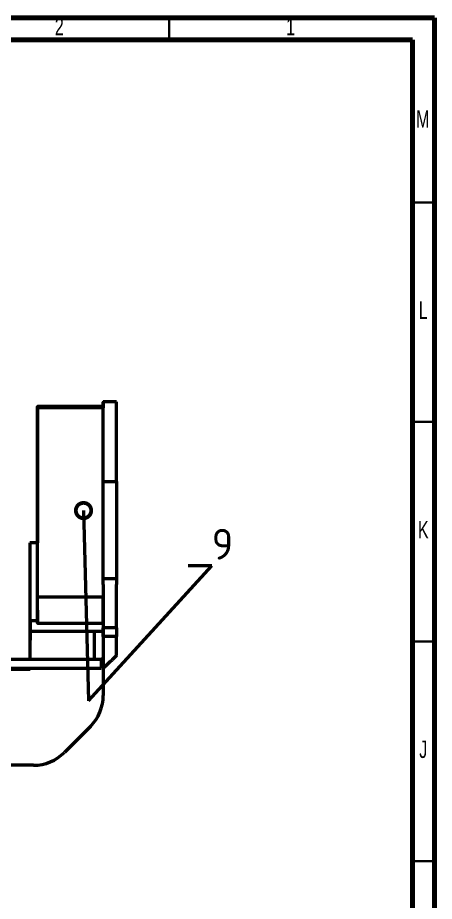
# Model space of a CAD drawing. Header units: millimetres. Extents: x -1615 to 4166, y 5 to 3174.
# Drawn here: x 3270.4 to 3365.4, y 1943 to 2144.2 of the extents above; entities that cross this region are included whole.
import ezdxf
from ezdxf import colors
from ezdxf.entities.mleader import LeaderData, LeaderLine
from ezdxf.math import Vec2, Vec3

# ---------------------------------------------------------------- set-up
doc = ezdxf.new("R2010")
doc.units = ezdxf.units.MM
doc.header["$LTSCALE"] = 0.25
doc.layers.get('0').update_dxf_attribs({"lineweight": 50})
doc.layers.add('Net dam', color=7, linetype='Continuous', lineweight=50)
doc.styles.add('SLDTEXTSTYLE0', font='TXT', dxfattribs={"width": 0.686449})
doc.styles.add('tieng viet', font='')
doc.styles.get('tieng viet').set_extended_font_data('TCVN 7284')

# ---------------------------------------------------------------- blocks, each defined once
blk = doc.blocks.new('_DotSmall')
at = {"color": 0, "linetype": 'ByBlock', "const_width": 0.5}
blk.add_lwpolyline([(-0.0625, 0, 1), (0.0625, 0, 1)], format="xyb", close=True, dxfattribs=at)

msp = doc.modelspace()

# ---------------------------------------------------------------- linework, layer by layer
at = {"color": 7, "linetype": 'Continuous', "lineweight": 70}
for p, q in [((2544.415, 2144.131), (3365.415, 2144.131)), ((3365.415, 2144.131), (3365.415, 1560.131)), ((2549.415, 2139.131), (3360.415, 2139.131)), ((3360.415, 2139.131), (3360.415, 1565.131))]:
    msp.add_line(p, q, dxfattribs=at)
at = {"color": 7, "linetype": 'Continuous', "lineweight": 35}
for p, q in [((3304.915, 2139.131), (3304.915, 2144.131)), ((3360.415, 2102.131), (3365.415, 2102.131)), ((3360.415, 2052.131), (3365.415, 2052.131)), ((3360.415, 2002.131), (3365.415, 2002.131)), ((3360.415, 1952.131), (3365.415, 1952.131))]:
    msp.add_line(p, q, dxfattribs=at)
at = {"layer": 'Net dam'}
for p, q in [((3292.898, 2056.68), (3289.898, 2056.68)), ((3289.898, 2055.68), (3274.898, 2055.68)), ((3289.899, 2055.351), (3274.899, 2055.351)), ((3274.898, 2052.734), (3274.899, 2052.734)), ((3292.898, 2038.559), (3292.898, 2052.481)), ((3289.901, 2038.559), (3292.898, 2038.559)), ((3274.898, 2030.48), (3274.898, 2025.48)), ((3273.198, 2024.58), (3273.197, 2024.58)), ((3273.198, 2004.58), (3273.198, 2024.58)), ((3274.898, 2024.58), (3273.198, 2024.58)), ((3274.898, 2025.48), (3274.898, 2024.58)), ((3274.898, 2025.48), (3274.898, 2025.48)), ((3289.901, 2016.48), (3292.9, 2016.48)), ((3273.197, 2014.58), (3273.197, 1998.08)), ((3289.901, 2014.824), (3289.901, 2012.226)), ((3292.901, 2012.226), (3292.901, 2015.092)), ((3289.901, 2012.21), (3274.901, 2012.21)), ((3274.9, 2009.028), (3274.9, 2009.028)), ((3274.9, 2006.818), (3273.2, 2006.818)), ((3274.798, 2006.818), (3274.798, 2007.18)), ((3274.798, 2007.18), (3274.898, 2007.18)), ((3274.898, 2007.18), (3274.898, 2006.818)), ((3273.2, 2004.58), (3273.198, 2004.58)), ((3273.2, 2004.514), (3289.9, 2004.513)), ((3274.9, 2006.283), (3289.901, 2006.283)), ((3287.9, 1998.08), (3287.9, 2004.514)), ((3289.9, 2005.329), (3289.9, 1998.08)), ((3289.901, 2005.283), (3289.9, 2005.283)), ((3292.901, 2005.283), (3289.901, 2005.283)), ((3273.2, 1998.08), (3273.2, 2002.58)), ((3289.9, 2003.283), (3289.9, 1997.98)), ((3292.9, 2003.283), (3289.9, 2003.283)), ((3292.9, 1998.98), (3292.9, 2003.283)), ((3292.9, 1998.98), (3291.9, 1997.98)), ((3229.404, 1998.08), (3289.404, 1998.08)), ((3289.404, 1998.08), (3289.404, 1996.08)), ((3289.9, 1998.08), (3289.404, 1998.08)), ((3289.898, 1998.08), (3289.898, 1989.862)), ((3229.404, 1996.08), (3289.404, 1996.08)), ((3261.308, 1995.831), (3273.198, 1995.831)), ((3273.197, 1996.08), (3273.197, 1995.831)), ((3273.198, 1995.831), (3273.198, 1996.08)), ((3289.9, 1995.98), (3289.898, 1995.98)), ((3286.969, 1982.791), (3281.057, 1976.879)), ((3273.986, 1973.95), (3260.198, 1973.95))]:
    msp.add_line(p, q, dxfattribs=at)
at = {"layer": 'Net dam', "flags": 128}
for points in [[(3292.898, 2052.481), (3292.898, 2053.664), (3292.898, 2054.751), (3292.898, 2055.655), (3292.898, 2056.301), (3292.898, 2056.638), (3292.898, 2056.68)], [(3274.898, 2052.734), (3274.898, 2053.803), (3274.898, 2054.715), (3274.898, 2055.361), (3274.898, 2055.663), (3274.898, 2055.586), (3274.898, 2055.139), (3274.898, 2054.375), (3274.898, 2053.385), (3274.898, 2052.287), (3274.898, 2051.213), (3274.898, 2050.289), (3274.898, 2049.627), (3274.898, 2049.304)], [(3274.9, 2050.801), (3274.9, 2052.369), (3274.9, 2053.623), (3274.9, 2054.546), (3274.9, 2055.124), (3274.899, 2055.348), (3274.899, 2055.215), (3274.899, 2054.727), (3274.899, 2053.892), (3274.899, 2052.721), (3274.898, 2051.232)], [(3274.898, 2054.73), (3274.898, 2054.559), (3274.898, 2054.071), (3274.898, 2053.341), (3274.898, 2052.48), (3274.898, 2051.619), (3274.898, 2050.889), (3274.898, 2050.402), (3274.898, 2050.23), (3274.898, 2050.402), (3274.898, 2050.889), (3274.898, 2051.619), (3274.898, 2052.48), (3274.898, 2053.341), (3274.898, 2054.071), (3274.898, 2054.559), (3274.898, 2054.73)], [(3289.898, 2055.68), (3289.898, 2056.301), (3289.898, 2056.638), (3289.898, 2056.638), (3289.898, 2056.301), (3289.898, 2055.655), (3289.898, 2055.351)], [(3289.898, 2055.351), (3289.898, 2055.361), (3289.898, 2055.663), (3289.898, 2055.68)], [(3289.9, 2050.801), (3289.9, 2052.369), (3289.9, 2053.623), (3289.9, 2054.546), (3289.9, 2055.124), (3289.899, 2055.348), (3289.899, 2055.351)], [(3274.898, 2051.232), (3274.898, 2051), (3274.898, 2050.897), (3274.898, 2050.928), (3274.898, 2051.091), (3274.898, 2051.376), (3274.898, 2051.763), (3274.898, 2052.226), (3274.898, 2052.734)], [(3274.901, 2015.141), (3274.901, 2017.696), (3274.901, 2020.447), (3274.901, 2023.352), (3274.901, 2026.365), (3274.901, 2029.442), (3274.901, 2032.534), (3274.901, 2035.595), (3274.901, 2038.577), (3274.901, 2041.436), (3274.901, 2044.128), (3274.9, 2046.61), (3274.9, 2048.846), (3274.9, 2050.801)], [(3289.901, 2015.141), (3289.901, 2017.696), (3289.901, 2020.447), (3289.901, 2023.352), (3289.901, 2026.365), (3289.901, 2029.442), (3289.901, 2032.534), (3289.901, 2035.595), (3289.901, 2038.577), (3289.901, 2041.436), (3289.901, 2044.128), (3289.901, 2046.61), (3289.9, 2048.846), (3289.9, 2050.801)], [(3274.898, 2049.304), (3274.898, 2049.172), (3274.898, 2048.913), (3274.898, 2048.543), (3274.898, 2048.09), (3274.898, 2047.583), (3274.898, 2047.058), (3274.898, 2046.551), (3274.898, 2046.097)], [(3274.898, 2046.097), (3274.898, 2044.387), (3274.898, 2042.58), (3274.898, 2040.689), (3274.898, 2038.728), (3274.898, 2036.712), (3274.898, 2034.654), (3274.898, 2032.572), (3274.898, 2030.48)], [(3292.898, 2038.559), (3292.898, 2036.266), (3292.898, 2033.888), (3292.898, 2031.477), (3292.898, 2029.09), (3292.898, 2026.779), (3292.898, 2024.598), (3292.899, 2022.595), (3292.899, 2020.817), (3292.899, 2019.304), (3292.899, 2018.09), (3292.899, 2017.202), (3292.899, 2016.662), (3292.899, 2016.48)], [(3273.197, 2024.58), (3273.197, 2024.388), (3273.197, 2023.819), (3273.197, 2022.895), (3273.197, 2021.651), (3273.197, 2020.136), (3273.197, 2018.407), (3273.197, 2016.531), (3273.197, 2014.58)], [(3292.9, 2016.48), (3292.9, 2016.457), (3292.9, 2016.388), (3292.9, 2016.274), (3292.9, 2016.117), (3292.901, 2015.917), (3292.901, 2015.678), (3292.901, 2015.402), (3292.901, 2015.092)], [(3274.901, 2012.21), (3274.901, 2012.465), (3274.901, 2012.785), (3274.9, 2013.154), (3274.9, 2013.556), (3274.9, 2013.974), (3274.9, 2014.39), (3274.9, 2014.784), (3274.901, 2015.141)], [(3289.901, 2015.141), (3289.901, 2014.784), (3289.901, 2014.39), (3289.901, 2013.974), (3289.901, 2013.556), (3289.901, 2013.154), (3289.901, 2012.785), (3289.901, 2012.465), (3289.901, 2012.21)], [(3274.9, 2008.147), (3274.9, 2007.256), (3274.9, 2006.618), (3274.9, 2006.307), (3274.9, 2006.358), (3274.901, 2006.765), (3274.901, 2007.481), (3274.901, 2008.426), (3274.901, 2009.491), (3274.901, 2010.555), (3274.901, 2011.497), (3274.901, 2012.21)], [(3289.901, 2012.226), (3289.901, 2011.22), (3289.901, 2010.073), (3289.901, 2008.879), (3289.901, 2007.734), (3289.901, 2006.73), (3289.901, 2005.948), (3289.901, 2005.453), (3289.901, 2005.283)], [(3289.901, 2006.283), (3289.901, 2006.358), (3289.901, 2006.765), (3289.901, 2007.481), (3289.901, 2008.426), (3289.901, 2009.491), (3289.901, 2010.555), (3289.901, 2011.497), (3289.901, 2012.21)], [(3292.901, 2005.283), (3292.901, 2005.453), (3292.901, 2005.948), (3292.901, 2006.73), (3292.901, 2007.734), (3292.901, 2008.879), (3292.901, 2010.073), (3292.901, 2011.22), (3292.901, 2012.226)], [(3274.9, 2009.028), (3274.9, 2009.205), (3274.9, 2009.298), (3274.9, 2009.305), (3274.9, 2009.223), (3274.9, 2009.058), (3274.9, 2008.816), (3274.9, 2008.508), (3274.9, 2008.147)], [(3274.9, 2006.818), (3274.9, 2006.973), (3274.9, 2007.566), (3274.9, 2008.252), (3274.9, 2009.028)], [(3273.2, 2004.58), (3273.2, 2005.506), (3273.2, 2006.222), (3273.2, 2006.671), (3273.2, 2006.818), (3273.2, 2006.651), (3273.2, 2006.183), (3273.2, 2005.452), (3273.2, 2004.514)], [(3273.2, 2005.23), (3273.2, 2005.123), (3273.2, 2004.82), (3273.2, 2004.366), (3273.2, 2003.83), (3273.2, 2003.294), (3273.2, 2002.84), (3273.2, 2002.537), (3273.2, 2002.43), (3273.2, 2002.537), (3273.2, 2002.84), (3273.2, 2003.294), (3273.2, 2003.83), (3273.2, 2004.366), (3273.2, 2004.82), (3273.2, 2005.123), (3273.2, 2005.23)], [(3273.2, 2002.58), (3273.2, 2002.907), (3273.2, 2003.225), (3273.2, 2003.526), (3273.2, 2003.801), (3273.2, 2004.043), (3273.2, 2004.247), (3273.2, 2004.405), (3273.2, 2004.514)], [(3289.9, 2006.283), (3289.9, 2006.063), (3289.9, 2005.329)], [(3289.9, 2003.283), (3289.9, 2003.673), (3289.9, 2004.048), (3289.9, 2004.394), (3289.9, 2004.697), (3289.9, 2004.946), (3289.9, 2005.131), (3289.9, 2005.245), (3289.9, 2005.283)], [(3292.9, 2005.283), (3292.9, 2005.245), (3292.9, 2005.131), (3292.9, 2004.946), (3292.9, 2004.697), (3292.9, 2004.394), (3292.9, 2004.048), (3292.9, 2003.673), (3292.9, 2003.283)], [(3289.9, 1997.98), (3289.9, 1997.59), (3289.9, 1997.215), (3289.9, 1996.869), (3289.9, 1996.566), (3289.9, 1996.317), (3289.9, 1996.132), (3289.9, 1996.018), (3289.9, 1995.98)]]:
    msp.add_lwpolyline(points, dxfattribs=at)
at = {"layer": 'Net dam'}
for centre, start, end in [((3279.898, 1989.862), 315, 0.00036), ((3273.986, 1983.95), 270, 315)]:
    msp.add_arc(centre, 10, start, end, dxfattribs=at)
msp.add_ellipse((3291.9, 1997.98), major_axis=(2, 2), ratio=0.0000315, start_param=3.1416241, end_param=4.7124205, dxfattribs=at)

# ---------------------------------------------------------------- texts
at = {"color": 7, "linetype": 'Continuous', "lineweight": 0, "char_height": 3.969, "attachment_point": 2, "style": 'SLDTEXTSTYLE0'}
for s, insert in [('2', (3279.875, 2144.142)), ('1', (3332.625, 2144.142)), ('M', (3362.777, 2123.084)), ('L', (3362.869, 2079.584)), ('K', (3362.903, 2029.584)), ('J', (3362.88, 1979.584))]:
    msp.add_mtext(s, dxfattribs=dict(at, insert=insert))

# ---------------------------------------------------------------- leaders
at = {"layer": 'Net dam'}
ml = msp.add_multileader_mtext('Standard', dxfattribs=at)
ml.set_content('9', color=256, style='tieng viet')
ml.set_leader_properties(color=256, linetype='ByLayer', lineweight=-1)
ml.set_arrow_properties(name='DOTSMALL')
ml.build(insert=Vec2(0, 0))
ml.multileader.update_dxf_attribs({"text_left_attachment_type": 6, "text_right_attachment_type": 6, "dogleg_length": 0, "arrow_head_size": 7})
ctx = ml.context
ctx.base_point, ctx.char_height, ctx.arrow_head_size, ctx.landing_gap_size, ctx.plane_origin = Vec3(3314.65, 2019.39), 7, 7, 0, Vec3(3285.403, 2031.955)
ctx.left_attachment, ctx.right_attachment = 6, 6
notes = []
notes.append((ctx, [(0, (1, 1, 0), (3314.65, 2019.39), (1, 0), 0, [(1, [(3285.403, 2031.955), (3286.519, 1988.655)], 0, [])])]))
ctx.mtext.insert, ctx.mtext.flow_direction = Vec3(3314.65, 2027.79), 5
for ctx, leaders in notes:
    for number, flags, end, landing, length, lines in leaders:
        leader = LeaderData()
        leader.index, (leader.has_last_leader_line, leader.has_dogleg_vector, leader.attachment_direction) = number, flags
        leader.last_leader_point, leader.dogleg_vector, leader.dogleg_length = Vec3(end), Vec3(landing), length
        for number, points, colour, breaks in lines:
            line = LeaderLine()
            line.index, line.vertices, line.color, line.breaks = number, Vec3.list(points), colors.encode_raw_color(colour), breaks
            leader.lines.append(line)
        ctx.leaders.append(leader)

doc.saveas('drawing.dxf')
